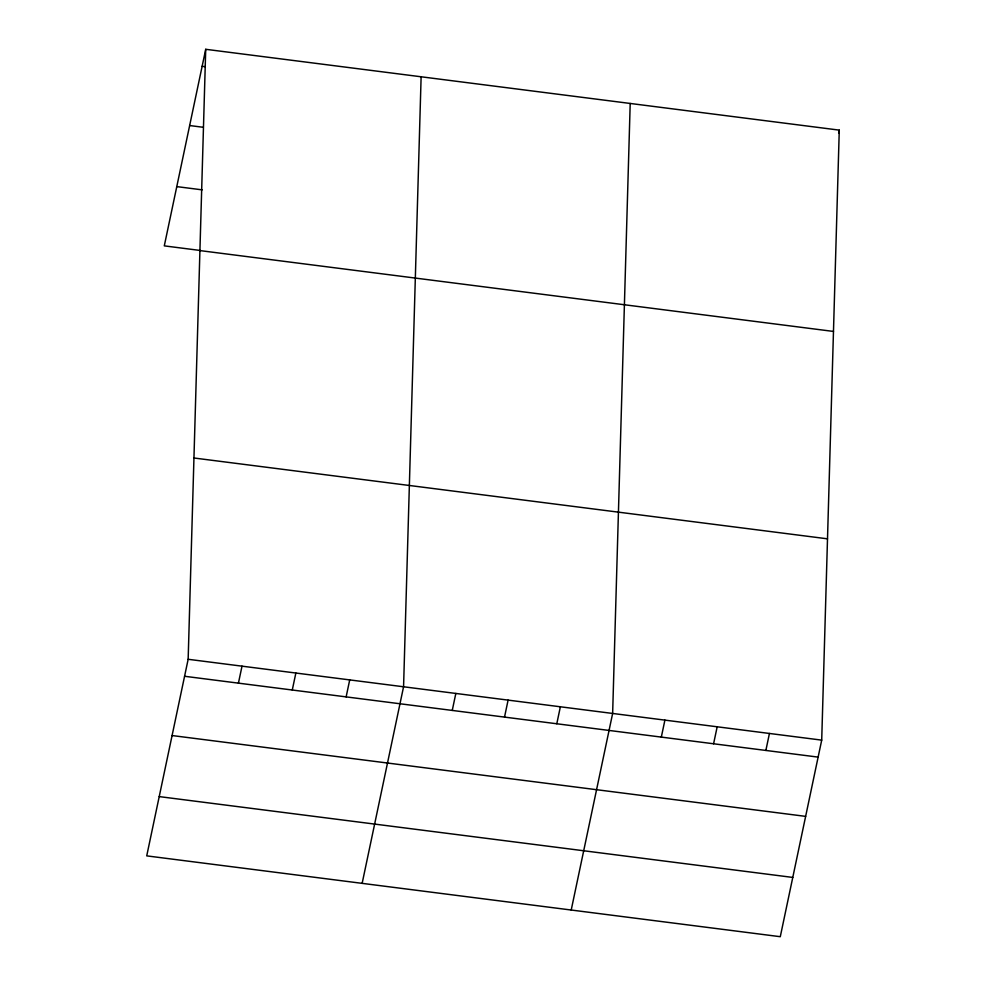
<?xml version="1.0" encoding="UTF-8"?>
<svg xmlns="http://www.w3.org/2000/svg" width="986" height="986" viewBox="0 0 986 986"><rect width="100%" height="100%" fill="white"/><g stroke="black" fill="none" stroke-linecap="round" stroke-linejoin="round"><path stroke-width="1.48" d="M188.153 659.289L205.717 49.3L839.271 130.127L821.708 740.129L780.283 936.7L146.729 855.873L188.153 659.289L821.708 740.129M421.121 76.785L403.57 686.774L362.145 883.357M630.202 103.456L612.639 713.445L571.214 910.029M205.717 49.3L164.292 245.871L200.195 250.456M238.427 683.15L242.014 666.166M292.275 690.015L295.862 673.031M346.135 696.892L349.71 679.909M452.254 710.425L455.828 693.441M504.524 717.093L508.098 700.109M556.794 723.761L560.368 706.777M661.323 737.097L664.909 720.113M838.667 132.962L839.271 130.127M713.593 743.764L717.179 726.793M765.863 750.432L769.437 733.461M202.13 66.284L205.125 66.666M189.645 125.542L203.104 127.268M176.777 186.613L202.204 189.854M199.924 250.592L833.478 331.432M193.946 457.997L827.5 538.824M184.579 676.273L818.133 757.112M172.082 735.544L805.648 816.371M159.214 796.602L792.781 877.429"/></g></svg>
